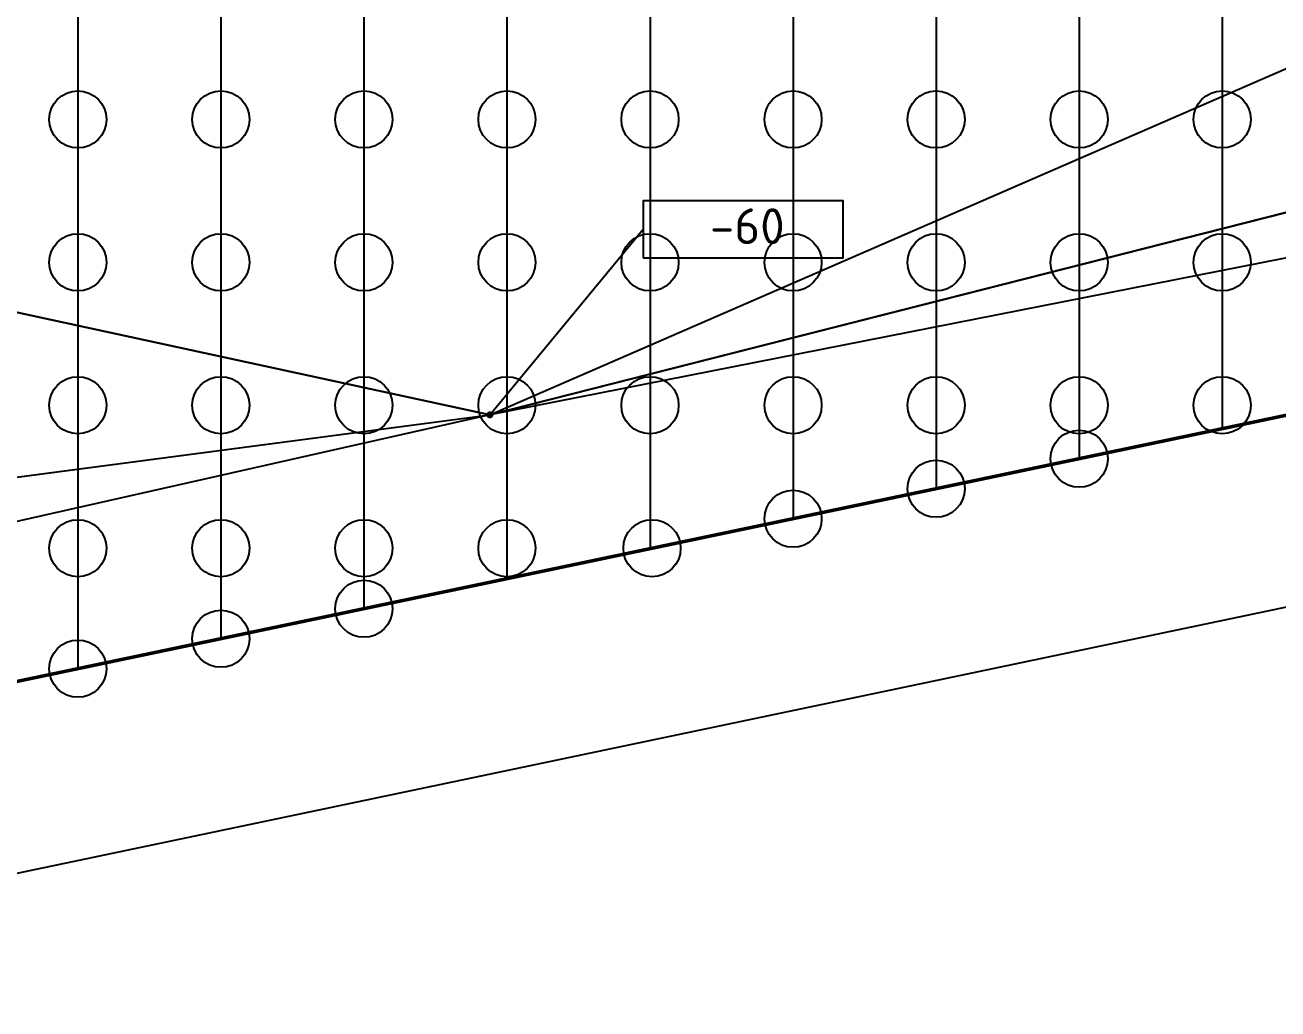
# Model space of a CAD drawing. Header units: millimetres. Extents: x 3543 to 601035, y -146359 to 38454.
# Drawn here: x 250674 to 255054, y -138953 to -135512 of the extents above; entities that cross this region are included whole.
import ezdxf
from ezdxf.enums import TextEntityAlignment as Align

# ---------------------------------------------------------------- set-up
doc = ezdxf.new("R2010")
doc.units = ezdxf.units.MM
doc.layers.add('контур', color=1, linetype='Continuous', lineweight=50)
doc.layers.add('размеры', color=7, linetype='Continuous', lineweight=5)
for name, color, linetype in [('линии_высот', 4, 'Continuous'), ('опорыvb', 7, 'Continuous'), ('сеткаvb', 8, 'Continuous')]:
    doc.layers.add(name, color=color, linetype=linetype)
doc.styles.add('isocpeur', font='isocpeur.ttf')
doc.dimstyles.new('ISO-25', dxfattribs={"dimtxt": 2.5, "dimasz": 2.5, "dimexe": 1.25, "dimexo": 0.625, "dimtad": 1, "dimdec": 0, "dimtxsty": 'isocpeur', "dimblk": 'OBLIQUE', "dimcen": 2.5, "dimadec": 0, "dimazin": 0, "dimtfac": 1, "dimtdec": 0, "dimtmove": 0, "dimatfit": 3, "dimfxl": 1, "dimarcsym": 0})

# ---------------------------------------------------------------- blocks, each defined once
blk = doc.blocks.new('otmetka_oporvb')
at = {"linetype": 'ByBlock', "lineweight": -2}
blk.add_hatch(color=0, dxfattribs=at).paths.add_polyline_path([(-38, -32, 1), (38, 32, 1)])
at = {"color": 0, "linetype": 'ByBlock', "lineweight": -2}
blk.add_line((0, 0), (2142, 2596), dxfattribs=at)
at = {"color": 0}
blk.add_lwpolyline([(2142, 2196), (4942, 2196), (4942, 2996), (2142, 2996)], close=True, dxfattribs=at)
at = {"color": 0, "linetype": 'ByBlock', "lineweight": -2, "style": 'isocpeur'}
blk.add_attdef('OTM', text='', height=500, dxfattribs=at).set_placement((3600, 2639), align=Align.MIDDLE_CENTER)
blk = doc.blocks.new('opor_symbPRO')
at = {"color": 0, "ltscale": 20}
blk.add_circle((0, 0), 100, dxfattribs=at)
blk = doc.blocks.new('_OBLIQUE')
at = {"color": 0, "linetype": 'ByBlock'}
blk.add_line((-0.5, -0.5), (0.5, 0.5), dxfattribs=at)
blk = doc.blocks.new('*D45')
at = {"layer": 'Defpoints', "color": 0, "transparency": 16777216}
for p in [(299003.2, -127660.7), (215545, -145173.6), (215679.9, -145816.5)]:
    blk.add_point(p, dxfattribs=at)
at = {"layer": 'размеры', "color": 0, "lineweight": -2, "transparency": 16777216}
for p, q in [((299016, -127721.9), (299163.8, -128426)), ((299138.1, -128303.7), (215679.9, -145816.5)), ((215557.8, -145234.7), (215705.6, -145938.9))]:
    blk.add_line(p, q, dxfattribs=at)
at = {"layer": 'размеры', "color": 0, "lineweight": -2, "transparency": 16777216, "xscale": 250, "yscale": 250, "zscale": 250}
for p, rotation in [((299138.1, -128303.7), 11.85098422200823), ((215679.9, -145816.5), 191.8509842220083)]:
    blk.add_blockref('_OBLIQUE', p, dxfattribs=dict(at, rotation=rotation))
at = {"layer": 'размеры', "color": 0, "transparency": 16777216, "insert": (257365.4, -136852.1), "char_height": 300, "attachment_point": 5, "rotation": 11.851, "style": 'isocpeur'}
blk.add_mtext('85276', dxfattribs=at)

msp = doc.modelspace()

# ---------------------------------------------------------------- linework, layer by layer
at = {"layer": 'контур', "linetype": 'Continuous'}
msp.add_lwpolyline([(215545, -145173.6), (210858.8, -122842.2), (229841.6, -122842.2), (229841.6, -132939.6), (261341.5, -132939.6), (261341.5, -122842.2), (299003.2, -122842.2), (299003.2, -127660.7)], close=True, dxfattribs=at)
at = {"layer": 'линии_высот'}
for points in [[(252298.9, -136875.6), (215545, -145173.6), (299003.2, -127660.7)], [(252298.9, -136875.6), (278805.8, -130132.2), (299003.2, -127660.7)], [(252298.9, -136875.6), (261341.5, -132939.6), (278805.8, -130132.2)], [(244279.5, -135135.9), (252298.9, -136875.6), (261341.5, -132939.6)], [(252298.9, -136875.6), (244279.5, -135135.9), (244268.4, -137933.7)], [(244268.4, -137933.7), (252298.9, -136875.6), (215545, -145173.6)]]:
    msp.add_lwpolyline(points, close=True, dxfattribs=at)
at = {"layer": 'сеткаvb'}
for p, q in [((250858.8, -132939.6), (250858.8, -137763.3)), ((251358.8, -132939.6), (251358.8, -137658.4)), ((251858.8, -132939.6), (251858.8, -137553.5)), ((252358.8, -132939.6), (252358.8, -137448.6)), ((252858.8, -132939.6), (252858.8, -137343.6)), ((253358.8, -132939.6), (253358.8, -137238.7)), ((253858.8, -132939.6), (253858.8, -137133.8)), ((254358.8, -132939.6), (254358.8, -137028.9)), ((254858.8, -132939.6), (254858.8, -136924))]:
    msp.add_line(p, q, dxfattribs=at)

# ---------------------------------------------------------------- block references
at = {"xscale": 0.25, "yscale": 0.25, "zscale": 0.25}
msp.add_blockref('otmetka_oporvb', (252298.9, -136875.6), dxfattribs=at).add_auto_attribs({'OTM': '-60'})
at = {"layer": 'опорыvb', "color": 131}
for p in [(250858.8, -135842.2), (251358.8, -135842.2), (251858.8, -135842.2), (252358.8, -135842.2), (252858.8, -135842.2), (253358.8, -135842.2), (253858.8, -135842.2), (254358.8, -135842.2), (254858.8, -135842.2), (250858.8, -136342.2), (251358.8, -136342.2), (251858.8, -136342.2), (252358.8, -136342.2), (252858.8, -136342.2), (253358.8, -136342.2), (250858.8, -136842.2), (252858.8, -136842.2), (253358.8, -136842.2), (253858.8, -136842.2), (250858.8, -137342.2), (251358.8, -137342.2)]:
    msp.add_blockref('opor_symbPRO', p, dxfattribs=at)
at = {"layer": 'опорыvb', "color": 30}
for p in [(253858.8, -136342.2), (254358.8, -136342.2), (254858.8, -136342.2), (251358.8, -136842.2), (251858.8, -136842.2), (252358.8, -136842.2)]:
    msp.add_blockref('opor_symbPRO', p, dxfattribs=at)
at = {"layer": 'опорыvb', "color": 92}
for p in [(254358.8, -136842.2), (251858.8, -137342.2), (252358.8, -137342.2)]:
    msp.add_blockref('opor_symbPRO', p, dxfattribs=at)
at = {"layer": 'опорыvb', "color": 1}
for p in [(254858.8, -136842.2), (254358.8, -137028.9), (253858.8, -137133.8), (253358.8, -137238.7), (252865.8, -137342.2), (251858.8, -137553.5), (251358.8, -137658.4), (250858.8, -137763.3)]:
    msp.add_blockref('opor_symbPRO', p, dxfattribs=at)

# ---------------------------------------------------------------- dimensions: what is measured, and where the dimension line sits
at = {"layer": 'размеры'}
dim = msp.add_aligned_dim(p1=(299003.2, -127660.7), p2=(215545, -145173.6), distance=657, dimstyle='ISO-25', dxfattribs=at)
dim.commit()
dim.dimension.update_dxf_attribs({"geometry": '*D45', "text_midpoint": (257365.4, -136852.1)})

doc.saveas('drawing.dxf')
